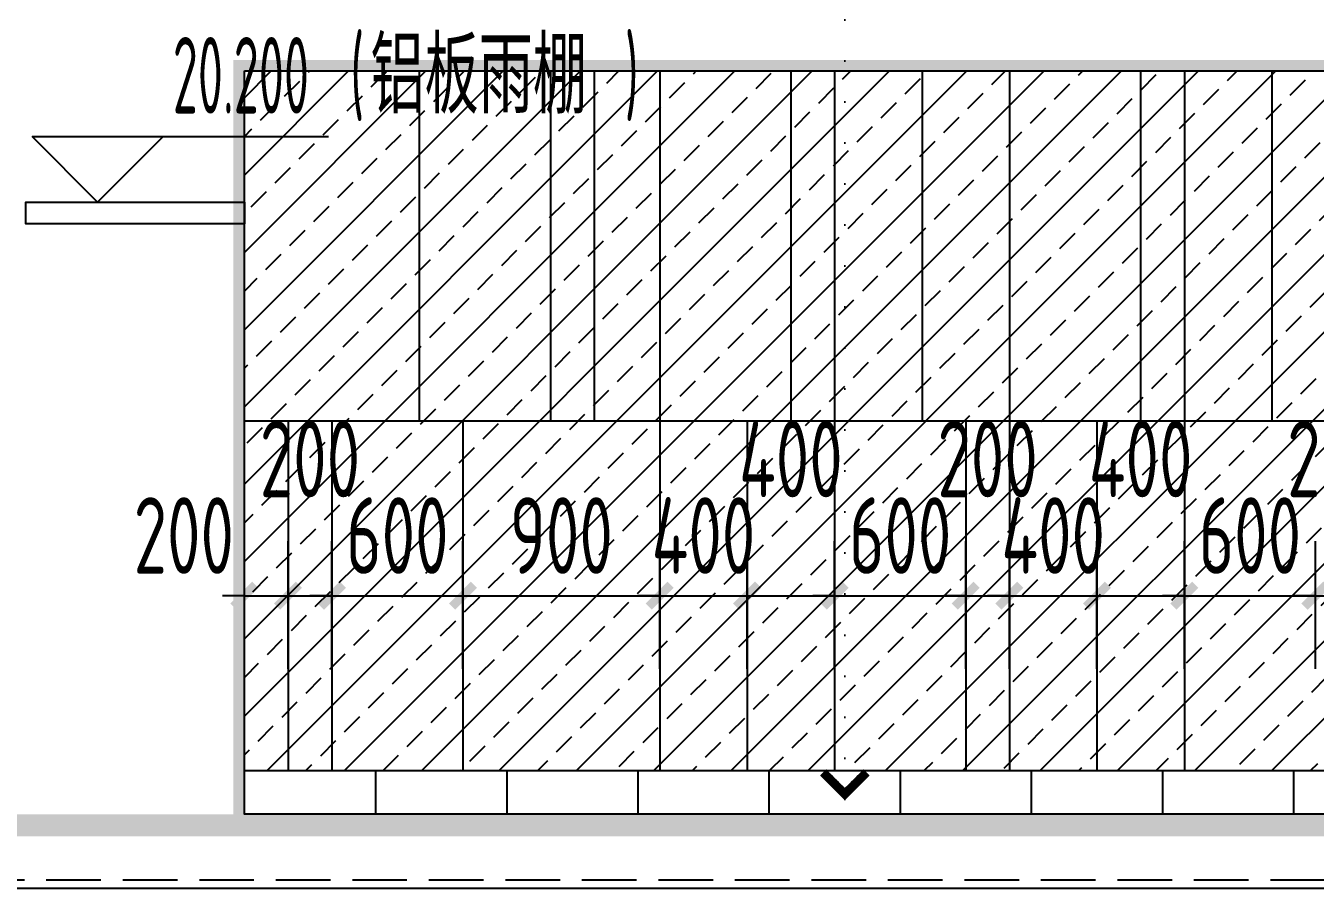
# Model space of a CAD drawing. Extents: x -863035 to 270371, y -8918 to 240488.
# Drawn here: x -243211 to -237312, y 30292 to 34236 of the extents above; entities that cross this region are included whole.
import ezdxf

# ---------------------------------------------------------------- set-up
doc = ezdxf.new("R2010")
doc.units = 0
doc.header["$LTSCALE"] = 1000
doc.header["$MEASUREMENT"] = 0
for name, pattern in [('109-34 轴网$0$L1$0$$AUDIT_BAD_LTYPE1', [0]), ('DASH', [0.35, 0.25, -0.1]), ('DOT2', [0.125, 0, -0.125])]:
    doc.linetypes.add(name, pattern=pattern)
for name, color, linetype in [('01-标注_尺寸', 124, 'Continuous'), ('01-标注_标高', 200, 'Continuous'), ('01-标注_符号', 200, 'Continuous'), ('02-TEXT_标注', 130, 'Continuous'), ('05-填充_156', 156, 'Continuous'), ('A-C_窗', 140, 'Continuous'), ('E-墙面分格', 146, 'Continuous'), ('E-立面轮廓', 241, 'Continuous')]:
    doc.layers.add(name, color=color, linetype=linetype)
doc.layers.add('04-不打印_辅助线', color=165, linetype='Continuous', plot=False)
doc.styles.add('_TCH_DIM', font='ROS1', dxfattribs={"width": 0.75, "bigfont": 'JD'})
doc.styles.add('_TCH_DIM_T3', font='ROS1', dxfattribs={"width": 0.75, "bigfont": 'JD'})
doc.styles.add('logo-3', font='', dxfattribs={"width": 0.8})
doc.styles.get('logo-3').set_extended_font_data('SimSun')
doc.dimstyles.new('_TCH_ARCH&&100', dxfattribs={"dimtxt": 350, "dimasz": 100, "dimexe": 250, "dimexo": 300, "dimgap": 100, "dimtad": 1, "dimdec": 0, "dimzin": 0, "dimdsep": 46, "dimtxsty": '_TCH_DIM_T3', "dimblk": 'ARCHTICK', "dimcen": 0.09, "dimclrt": 7, "dimazin": 2, "dimtfac": 1, "dimtdec": 0, "dimtix": 1, "dimtmove": 2, "dimatfit": 3, "dimfxl": 0, "dimtolj": 1, "dimtzin": 0, "dimarcsym": 0})
doc.dimstyles.new('副本 ISO-1', dxfattribs={"dimtxt": 2.5, "dimasz": 1.5, "dimexe": 1.25, "dimexo": 0.625, "dimtad": 1, "dimdec": 0, "dimtxsty": 'logo-3', "dimblk": 'ARCHTICK', "dimcen": 2.5, "dimdle": 1, "dimadec": 0, "dimazin": 0, "dimtfac": 1, "dimtdec": 0, "dimtix": 1, "dimtmove": 0, "dimatfit": 3, "dimldrblk": 'AR', "dimfxl": 0, "dimarcsym": 0})

# ---------------------------------------------------------------- blocks, each defined once
blk = doc.blocks.new('_ArchTick')
at = {"color": 0, "linetype": 'ByBlock', "const_width": 0.4}
blk.add_lwpolyline([(-0.5, -0.5), (0.5, 0.5)], dxfattribs=at)
blk = doc.blocks.new('*X7')
at = {"color": 0}
for p, q in [((-1012.3096, 1692.7201), (-1012.3096, 1692.7246)), ((-1012.3095, 1692.7247), (-1012.2858, 1692.7247)), ((-1012.3086, 1692.7191), (-1012.3086, 1692.7256)), ((-1012.3085, 1692.7257), (-1012.2868, 1692.7257)), ((-1012.3076, 1692.7181), (-1012.3076, 1692.7266)), ((-1012.3075, 1692.7267), (-1012.2878, 1692.7267)), ((-1012.3066, 1692.7171), (-1012.3066, 1692.7276)), ((-1012.3065, 1692.7277), (-1012.2888, 1692.7277)), ((-1012.3056, 1692.7161), (-1012.3056, 1692.7286)), ((-1012.3055, 1692.7287), (-1012.2898, 1692.7287)), ((-1012.3046, 1692.7151), (-1012.3046, 1692.7296)), ((-1012.3045, 1692.7297), (-1012.2908, 1692.7297)), ((-1012.3036, 1692.7141), (-1012.3036, 1692.7306)), ((-1012.3035, 1692.7307), (-1012.2918, 1692.7307)), ((-1012.3026, 1692.7131), (-1012.3026, 1692.7316)), ((-1012.3025, 1692.7317), (-1012.2928, 1692.7317)), ((-1012.3016, 1692.7121), (-1012.3016, 1692.7326)), ((-1012.3015, 1692.7327), (-1012.2938, 1692.7327)), ((-1012.3006, 1692.7111), (-1012.3006, 1692.7336)), ((-1012.3005, 1692.7337), (-1012.2948, 1692.7337)), ((-1012.2996, 1692.7101), (-1012.2996, 1692.7346)), ((-1012.2995, 1692.7347), (-1012.2958, 1692.7347)), ((-1012.2986, 1692.7091), (-1012.2986, 1692.7356)), ((-1012.2985, 1692.7357), (-1012.2968, 1692.7357)), ((-1012.2976, 1692.7081), (-1012.2976, 1692.7364)), ((-1012.2966, 1692.7071), (-1012.2966, 1692.7354)), ((-1012.2956, 1692.7061), (-1012.2956, 1692.7344)), ((-1012.2946, 1692.7051), (-1012.2946, 1692.7334)), ((-1012.2936, 1692.7041), (-1012.2936, 1692.7324)), ((-1012.2926, 1692.7031), (-1012.2926, 1692.7314)), ((-1012.2916, 1692.7021), (-1012.2916, 1692.7304)), ((-1012.2906, 1692.7011), (-1012.2906, 1692.7294)), ((-1012.2896, 1692.7001), (-1012.2896, 1692.7284)), ((-1012.2886, 1692.6991), (-1012.2886, 1692.7274)), ((-1012.2876, 1692.6981), (-1012.2876, 1692.7264)), ((-1012.2866, 1692.6971), (-1012.2866, 1692.7254)), ((-1012.2856, 1692.6961), (-1012.2856, 1692.7244)), ((-1012.3116, 1692.7221), (-1012.3116, 1692.7226)), ((-1012.3115, 1692.7227), (-1012.2838, 1692.7227)), ((-1012.3111, 1692.7217), (-1012.2828, 1692.7217)), ((-1012.3106, 1692.7211), (-1012.3106, 1692.7236)), ((-1012.3105, 1692.7237), (-1012.2848, 1692.7237)), ((-1012.3101, 1692.7207), (-1012.2818, 1692.7207)), ((-1012.3091, 1692.7197), (-1012.2808, 1692.7197)), ((-1012.3081, 1692.7187), (-1012.2798, 1692.7187)), ((-1012.3071, 1692.7177), (-1012.2788, 1692.7177)), ((-1012.3061, 1692.7167), (-1012.2778, 1692.7167)), ((-1012.3051, 1692.7157), (-1012.2768, 1692.7157)), ((-1012.3041, 1692.7147), (-1012.2758, 1692.7147)), ((-1012.3031, 1692.7137), (-1012.2748, 1692.7137)), ((-1012.3021, 1692.7127), (-1012.2738, 1692.7127)), ((-1012.3011, 1692.7117), (-1012.2728, 1692.7117)), ((-1012.3001, 1692.7107), (-1012.2718, 1692.7107)), ((-1012.2991, 1692.7097), (-1012.2708, 1692.7097)), ((-1012.2981, 1692.7087), (-1012.2698, 1692.7087)), ((-1012.2971, 1692.7077), (-1012.2688, 1692.7077)), ((-1012.2961, 1692.7067), (-1012.2678, 1692.7067)), ((-1012.2951, 1692.7057), (-1012.2668, 1692.7057)), ((-1012.2941, 1692.7047), (-1012.2658, 1692.7047)), ((-1012.2931, 1692.7037), (-1012.2648, 1692.7037)), ((-1012.2921, 1692.7027), (-1012.2638, 1692.7027)), ((-1012.2911, 1692.7017), (-1012.2628, 1692.7017)), ((-1012.2901, 1692.7007), (-1012.2618, 1692.7007)), ((-1012.2891, 1692.6997), (-1012.2608, 1692.6997)), ((-1012.2881, 1692.6987), (-1012.2598, 1692.6987)), ((-1012.2871, 1692.6977), (-1012.2588, 1692.6977)), ((-1012.2861, 1692.6967), (-1012.2578, 1692.6967)), ((-1012.2851, 1692.6957), (-1012.2568, 1692.6957)), ((-1012.2846, 1692.6951), (-1012.2846, 1692.7234)), ((-1012.2841, 1692.6947), (-1012.2558, 1692.6947)), ((-1012.2836, 1692.6941), (-1012.2836, 1692.7224)), ((-1012.2831, 1692.6937), (-1012.2548, 1692.6937)), ((-1012.2826, 1692.6931), (-1012.2826, 1692.7214)), ((-1012.2821, 1692.6927), (-1012.2538, 1692.6927)), ((-1012.2816, 1692.6921), (-1012.2816, 1692.7204)), ((-1012.2811, 1692.6917), (-1012.2528, 1692.6917)), ((-1012.2806, 1692.6911), (-1012.2806, 1692.7194)), ((-1012.2801, 1692.6907), (-1012.2518, 1692.6907)), ((-1012.2796, 1692.6901), (-1012.2796, 1692.7184)), ((-1012.2791, 1692.6897), (-1012.2508, 1692.6897)), ((-1012.2786, 1692.6891), (-1012.2786, 1692.7174)), ((-1012.2781, 1692.6887), (-1012.2498, 1692.6887)), ((-1012.2776, 1692.6881), (-1012.2776, 1692.7164)), ((-1012.2766, 1692.6871), (-1012.2766, 1692.7154)), ((-1012.2756, 1692.6861), (-1012.2756, 1692.7144)), ((-1012.2746, 1692.6851), (-1012.2746, 1692.7134)), ((-1012.2736, 1692.6841), (-1012.2736, 1692.7124)), ((-1012.2726, 1692.6831), (-1012.2726, 1692.7114)), ((-1012.2716, 1692.6821), (-1012.2716, 1692.7104)), ((-1012.2706, 1692.6811), (-1012.2706, 1692.7094)), ((-1012.2696, 1692.6801), (-1012.2696, 1692.7084)), ((-1012.2686, 1692.6791), (-1012.2686, 1692.7074)), ((-1012.2676, 1692.6781), (-1012.2676, 1692.7064)), ((-1012.2666, 1692.6771), (-1012.2666, 1692.7054)), ((-1012.2656, 1692.6761), (-1012.2656, 1692.7044)), ((-1012.2646, 1692.6751), (-1012.2646, 1692.7034)), ((-1012.2636, 1692.6741), (-1012.2636, 1692.7024)), ((-1012.2626, 1692.6731), (-1012.2626, 1692.7014)), ((-1012.2616, 1692.6721), (-1012.2616, 1692.7004)), ((-1012.2606, 1692.6711), (-1012.2606, 1692.6994)), ((-1012.2596, 1692.6701), (-1012.2596, 1692.6984)), ((-1012.2586, 1692.6424), (-1012.2586, 1692.6974)), ((-1012.2576, 1692.6434), (-1012.2576, 1692.6964)), ((-1012.2566, 1692.6444), (-1012.2566, 1692.6954)), ((-1012.2556, 1692.6454), (-1012.2556, 1692.6944)), ((-1012.2546, 1692.6464), (-1012.2546, 1692.6934)), ((-1012.2536, 1692.6474), (-1012.2536, 1692.6924)), ((-1012.2526, 1692.6484), (-1012.2526, 1692.6914)), ((-1012.2516, 1692.6494), (-1012.2516, 1692.6904)), ((-1012.2506, 1692.6504), (-1012.2506, 1692.6894)), ((-1012.2496, 1692.6514), (-1012.2496, 1692.6884)), ((-1012.2776, 1692.6517), (-1012.2493, 1692.6517)), ((-1012.2776, 1692.6234), (-1012.2776, 1692.6517)), ((-1012.2771, 1692.6877), (-1012.2488, 1692.6877)), ((-1012.2766, 1692.6527), (-1012.2483, 1692.6527)), ((-1012.2766, 1692.6244), (-1012.2766, 1692.6527)), ((-1012.2761, 1692.6867), (-1012.2478, 1692.6867)), ((-1012.2756, 1692.6537), (-1012.2473, 1692.6537)), ((-1012.2756, 1692.6254), (-1012.2756, 1692.6537)), ((-1012.2751, 1692.6857), (-1012.2468, 1692.6857)), ((-1012.2746, 1692.6547), (-1012.2463, 1692.6547)), ((-1012.2746, 1692.6264), (-1012.2746, 1692.6547)), ((-1012.2741, 1692.6847), (-1012.2458, 1692.6847)), ((-1012.2736, 1692.6557), (-1012.2453, 1692.6557)), ((-1012.2736, 1692.6274), (-1012.2736, 1692.6557)), ((-1012.2731, 1692.6837), (-1012.2448, 1692.6837)), ((-1012.2726, 1692.6567), (-1012.2443, 1692.6567)), ((-1012.2726, 1692.6284), (-1012.2726, 1692.6567)), ((-1012.2721, 1692.6827), (-1012.2438, 1692.6827)), ((-1012.2716, 1692.6577), (-1012.2433, 1692.6577)), ((-1012.2716, 1692.6294), (-1012.2716, 1692.6577)), ((-1012.2711, 1692.6817), (-1012.2428, 1692.6817)), ((-1012.2706, 1692.6587), (-1012.2423, 1692.6587)), ((-1012.2706, 1692.6304), (-1012.2706, 1692.6587)), ((-1012.2701, 1692.6807), (-1012.2418, 1692.6807)), ((-1012.2696, 1692.6597), (-1012.2413, 1692.6597)), ((-1012.2696, 1692.6314), (-1012.2696, 1692.6597)), ((-1012.2691, 1692.6797), (-1012.2408, 1692.6797)), ((-1012.2686, 1692.6607), (-1012.2403, 1692.6607)), ((-1012.2686, 1692.6324), (-1012.2686, 1692.6607)), ((-1012.2681, 1692.6787), (-1012.2398, 1692.6787)), ((-1012.2676, 1692.6617), (-1012.2393, 1692.6617)), ((-1012.2676, 1692.6334), (-1012.2676, 1692.6617)), ((-1012.2671, 1692.6777), (-1012.2388, 1692.6777)), ((-1012.2666, 1692.6627), (-1012.2383, 1692.6627)), ((-1012.2666, 1692.6344), (-1012.2666, 1692.6627)), ((-1012.2661, 1692.6767), (-1012.2378, 1692.6767)), ((-1012.2656, 1692.6637), (-1012.2373, 1692.6637)), ((-1012.2656, 1692.6354), (-1012.2656, 1692.6637)), ((-1012.2651, 1692.6757), (-1012.2368, 1692.6757)), ((-1012.2646, 1692.6647), (-1012.2363, 1692.6647)), ((-1012.2646, 1692.6364), (-1012.2646, 1692.6647)), ((-1012.2641, 1692.6747), (-1012.2358, 1692.6747)), ((-1012.2636, 1692.6657), (-1012.2353, 1692.6657)), ((-1012.2636, 1692.6374), (-1012.2636, 1692.6657)), ((-1012.2631, 1692.6737), (-1012.2348, 1692.6737)), ((-1012.2626, 1692.6667), (-1012.2343, 1692.6667)), ((-1012.2626, 1692.6384), (-1012.2626, 1692.6667)), ((-1012.2621, 1692.6727), (-1012.2338, 1692.6727)), ((-1012.2616, 1692.6677), (-1012.2333, 1692.6677)), ((-1012.2616, 1692.6394), (-1012.2616, 1692.6677)), ((-1012.2611, 1692.6717), (-1012.2328, 1692.6717)), ((-1012.2606, 1692.6687), (-1012.2323, 1692.6687)), ((-1012.2606, 1692.6404), (-1012.2606, 1692.6687)), ((-1012.2601, 1692.6707), (-1012.2318, 1692.6707)), ((-1012.2596, 1692.6697), (-1012.2313, 1692.6697)), ((-1012.2596, 1692.6414), (-1012.2596, 1692.6697)), ((-1012.2486, 1692.6524), (-1012.2486, 1692.6874)), ((-1012.2476, 1692.6534), (-1012.2476, 1692.6864)), ((-1012.2466, 1692.6544), (-1012.2466, 1692.6854)), ((-1012.2456, 1692.6554), (-1012.2456, 1692.6844)), ((-1012.2446, 1692.6564), (-1012.2446, 1692.6834)), ((-1012.2436, 1692.6574), (-1012.2436, 1692.6824)), ((-1012.2426, 1692.6584), (-1012.2426, 1692.6814)), ((-1012.2416, 1692.6594), (-1012.2416, 1692.6804)), ((-1012.2406, 1692.6604), (-1012.2406, 1692.6794)), ((-1012.2396, 1692.6614), (-1012.2396, 1692.6784)), ((-1012.2386, 1692.6624), (-1012.2386, 1692.6774)), ((-1012.2376, 1692.6634), (-1012.2376, 1692.6764)), ((-1012.2366, 1692.6644), (-1012.2366, 1692.6754)), ((-1012.2356, 1692.6654), (-1012.2356, 1692.6744)), ((-1012.2346, 1692.6664), (-1012.2346, 1692.6734)), ((-1012.2336, 1692.6674), (-1012.2336, 1692.6724)), ((-1012.2326, 1692.6684), (-1012.2326, 1692.6714)), ((-1012.2316, 1692.6694), (-1012.2316, 1692.6704)), ((-1012.3116, 1692.6177), (-1012.2833, 1692.6177)), ((-1012.3116, 1692.6172), (-1012.3116, 1692.6177)), ((-1012.3111, 1692.6167), (-1012.2843, 1692.6167)), ((-1012.3106, 1692.6187), (-1012.2823, 1692.6187)), ((-1012.3106, 1692.6162), (-1012.3106, 1692.6187)), ((-1012.3101, 1692.6157), (-1012.2853, 1692.6157)), ((-1012.3096, 1692.6197), (-1012.2813, 1692.6197)), ((-1012.3096, 1692.6152), (-1012.3096, 1692.6197)), ((-1012.3086, 1692.6207), (-1012.2803, 1692.6207)), ((-1012.3086, 1692.6142), (-1012.3086, 1692.6207)), ((-1012.3076, 1692.6217), (-1012.2793, 1692.6217)), ((-1012.3076, 1692.6132), (-1012.3076, 1692.6217)), ((-1012.3066, 1692.6227), (-1012.2783, 1692.6227)), ((-1012.3066, 1692.6122), (-1012.3066, 1692.6227)), ((-1012.3056, 1692.6237), (-1012.2773, 1692.6237)), ((-1012.3056, 1692.6112), (-1012.3056, 1692.6237)), ((-1012.3046, 1692.6247), (-1012.2763, 1692.6247)), ((-1012.3046, 1692.6102), (-1012.3046, 1692.6247)), ((-1012.3036, 1692.6257), (-1012.2753, 1692.6257)), ((-1012.3036, 1692.6092), (-1012.3036, 1692.6257)), ((-1012.3026, 1692.6267), (-1012.2743, 1692.6267)), ((-1012.3026, 1692.6082), (-1012.3026, 1692.6267)), ((-1012.3016, 1692.6277), (-1012.2733, 1692.6277)), ((-1012.3016, 1692.6072), (-1012.3016, 1692.6277)), ((-1012.3006, 1692.6287), (-1012.2723, 1692.6287)), ((-1012.3006, 1692.6062), (-1012.3006, 1692.6287)), ((-1012.2996, 1692.6297), (-1012.2713, 1692.6297)), ((-1012.2996, 1692.6052), (-1012.2996, 1692.6297)), ((-1012.2986, 1692.6307), (-1012.2703, 1692.6307)), ((-1012.2986, 1692.6042), (-1012.2986, 1692.6307)), ((-1012.2976, 1692.6317), (-1012.2693, 1692.6317)), ((-1012.2976, 1692.6034), (-1012.2976, 1692.6317)), ((-1012.2966, 1692.6327), (-1012.2683, 1692.6327)), ((-1012.2966, 1692.6044), (-1012.2966, 1692.6327)), ((-1012.2956, 1692.6337), (-1012.2673, 1692.6337)), ((-1012.2956, 1692.6054), (-1012.2956, 1692.6337)), ((-1012.2946, 1692.6347), (-1012.2663, 1692.6347)), ((-1012.2946, 1692.6064), (-1012.2946, 1692.6347)), ((-1012.2936, 1692.6357), (-1012.2653, 1692.6357)), ((-1012.2936, 1692.6074), (-1012.2936, 1692.6357)), ((-1012.2926, 1692.6367), (-1012.2643, 1692.6367)), ((-1012.2926, 1692.6084), (-1012.2926, 1692.6367)), ((-1012.2916, 1692.6377), (-1012.2633, 1692.6377)), ((-1012.2916, 1692.6094), (-1012.2916, 1692.6377)), ((-1012.2906, 1692.6387), (-1012.2623, 1692.6387)), ((-1012.2906, 1692.6104), (-1012.2906, 1692.6387)), ((-1012.2896, 1692.6397), (-1012.2613, 1692.6397)), ((-1012.2896, 1692.6114), (-1012.2896, 1692.6397)), ((-1012.2886, 1692.6407), (-1012.2603, 1692.6407)), ((-1012.2886, 1692.6124), (-1012.2886, 1692.6407)), ((-1012.2876, 1692.6417), (-1012.2593, 1692.6417)), ((-1012.2876, 1692.6134), (-1012.2876, 1692.6417)), ((-1012.2866, 1692.6427), (-1012.2583, 1692.6427)), ((-1012.2866, 1692.6144), (-1012.2866, 1692.6427)), ((-1012.2856, 1692.6437), (-1012.2573, 1692.6437)), ((-1012.2856, 1692.6154), (-1012.2856, 1692.6437)), ((-1012.2846, 1692.6447), (-1012.2563, 1692.6447)), ((-1012.2846, 1692.6164), (-1012.2846, 1692.6447)), ((-1012.2836, 1692.6457), (-1012.2553, 1692.6457)), ((-1012.2836, 1692.6174), (-1012.2836, 1692.6457)), ((-1012.2826, 1692.6467), (-1012.2543, 1692.6467)), ((-1012.2826, 1692.6184), (-1012.2826, 1692.6467)), ((-1012.2816, 1692.6477), (-1012.2533, 1692.6477)), ((-1012.2816, 1692.6194), (-1012.2816, 1692.6477)), ((-1012.2806, 1692.6487), (-1012.2523, 1692.6487)), ((-1012.2806, 1692.6204), (-1012.2806, 1692.6487)), ((-1012.2796, 1692.6497), (-1012.2513, 1692.6497)), ((-1012.2796, 1692.6214), (-1012.2796, 1692.6497)), ((-1012.2786, 1692.6507), (-1012.2503, 1692.6507)), ((-1012.2786, 1692.6224), (-1012.2786, 1692.6507)), ((-1012.3091, 1692.6147), (-1012.2863, 1692.6147)), ((-1012.3081, 1692.6137), (-1012.2873, 1692.6137)), ((-1012.3071, 1692.6127), (-1012.2883, 1692.6127)), ((-1012.3061, 1692.6117), (-1012.2893, 1692.6117)), ((-1012.3051, 1692.6107), (-1012.2903, 1692.6107)), ((-1012.3041, 1692.6097), (-1012.2913, 1692.6097)), ((-1012.3031, 1692.6087), (-1012.2923, 1692.6087)), ((-1012.3021, 1692.6077), (-1012.2933, 1692.6077)), ((-1012.3011, 1692.6067), (-1012.2943, 1692.6067)), ((-1012.3001, 1692.6057), (-1012.2953, 1692.6057)), ((-1012.2991, 1692.6047), (-1012.2963, 1692.6047)), ((-1012.2981, 1692.6037), (-1012.2973, 1692.6037))]:
    blk.add_line(p, q, dxfattribs=at)
blk = doc.blocks.new('A-ARROW')
blk.add_lwpolyline([(0.0808, 0.0525), (0.0666, 0.0666), (0, 0), (0.0666, -0.0666), (0.0808, -0.0525), (0.0283, 0)], close=True)
at = {"rotation": 180}
blk.add_blockref('*X7', (-1012.2311, 1692.6699), dxfattribs=at)
blk = doc.blocks.new('AR')
at = {"xscale": -21.59999999986031, "yscale": 21.59999999999127, "zscale": 21.6, "rotation": 359.9999997162888}
blk.add_blockref('A-ARROW', (0.002, -0.002), dxfattribs=at)
blk = doc.blocks.new('*D916')
at = {"layer": '01-标注_尺寸', "color": 0, "lineweight": -2, "transparency": 16777216}
for p, q in [((-242210.6, 31295.9), (-242210.6, 31879.8)), ((-242010.6, 31295.9), (-242010.6, 31879.8)), ((-242210.6, 31629.8), (-242310.6, 31629.8)), ((-242210.6, 31629.8), (-242010.6, 31629.8)), ((-242010.6, 31629.8), (-241910.6, 31629.8))]:
    blk.add_line(p, q, dxfattribs=at)
at = {"layer": 'Defpoints', "color": 0, "transparency": 16777216}
for p in [(-242010.6, 31629.8), (-242210.6, 30995.9), (-242010.6, 30995.9)]:
    blk.add_point(p, dxfattribs=at)
at = {"layer": '01-标注_尺寸', "color": 0, "lineweight": -2, "transparency": 16777216, "xscale": 100, "yscale": 100, "zscale": 100}
blk.add_blockref('_ArchTick', (-242210.6, 31629.8), dxfattribs=at)
at = {"layer": '01-标注_尺寸', "color": 0, "lineweight": -2, "transparency": 16777216, "xscale": 100, "yscale": 100, "zscale": 100, "rotation": 180}
blk.add_blockref('_ArchTick', (-242010.6, 31629.8), dxfattribs=at)
at = {"layer": '01-标注_尺寸', "color": 7, "transparency": 16777216, "insert": (-242487.8, 31904.8), "char_height": 350, "attachment_point": 5, "style": '_TCH_DIM_T3'}
blk.add_mtext('\\A1;200', dxfattribs=at)
blk = doc.blocks.new('*D917')
at = {"layer": '01-标注_尺寸', "color": 0, "lineweight": -2, "transparency": 16777216}
for p, q in [((-242010.6, 31295.9), (-242010.6, 31879.8)), ((-241810.6, 31295.9), (-241810.6, 31879.8)), ((-242010.6, 31629.8), (-241810.6, 31629.8))]:
    blk.add_line(p, q, dxfattribs=at)
at = {"layer": 'Defpoints', "color": 0, "transparency": 16777216}
for p in [(-241810.6, 31629.8), (-242010.6, 30995.9), (-241810.6, 30995.9)]:
    blk.add_point(p, dxfattribs=at)
at = {"layer": '01-标注_尺寸', "color": 0, "lineweight": -2, "transparency": 16777216, "xscale": 100, "yscale": 100, "zscale": 100, "rotation": 180}
blk.add_blockref('_ArchTick', (-242010.6, 31629.8), dxfattribs=at)
at = {"layer": '01-标注_尺寸', "color": 0, "lineweight": -2, "transparency": 16777216, "xscale": 100, "yscale": 100, "zscale": 100}
blk.add_blockref('_ArchTick', (-241810.6, 31629.8), dxfattribs=at)
at = {"layer": '01-标注_尺寸', "color": 7, "transparency": 16777216, "insert": (-241910.6, 32254.8), "char_height": 350, "attachment_point": 5, "style": '_TCH_DIM_T3'}
blk.add_mtext('\\A1;200', dxfattribs=at)
blk = doc.blocks.new('*D918')
at = {"layer": '01-标注_尺寸', "color": 0, "lineweight": -2, "transparency": 16777216}
for p, q in [((-241810.6, 31295.9), (-241810.6, 31879.8)), ((-241210.6, 31295.9), (-241210.6, 31879.8)), ((-241810.6, 31629.8), (-241910.6, 31629.8)), ((-241810.6, 31629.8), (-241210.6, 31629.8)), ((-241210.6, 31629.8), (-241110.6, 31629.8))]:
    blk.add_line(p, q, dxfattribs=at)
at = {"layer": 'Defpoints', "color": 0, "transparency": 16777216}
for p in [(-241210.6, 31629.8), (-241810.6, 30995.9), (-241210.6, 30995.9)]:
    blk.add_point(p, dxfattribs=at)
at = {"layer": '01-标注_尺寸', "color": 0, "lineweight": -2, "transparency": 16777216, "xscale": 100, "yscale": 100, "zscale": 100}
blk.add_blockref('_ArchTick', (-241810.6, 31629.8), dxfattribs=at)
at = {"layer": '01-标注_尺寸', "color": 0, "lineweight": -2, "transparency": 16777216, "xscale": 100, "yscale": 100, "zscale": 100, "rotation": 180}
blk.add_blockref('_ArchTick', (-241210.6, 31629.8), dxfattribs=at)
at = {"layer": '01-标注_尺寸', "color": 7, "transparency": 16777216, "insert": (-241510.6, 31904.8), "char_height": 350, "attachment_point": 5, "style": '_TCH_DIM_T3'}
blk.add_mtext('\\A1;600', dxfattribs=at)
blk = doc.blocks.new('*D919')
at = {"layer": '01-标注_尺寸', "color": 0, "lineweight": -2, "transparency": 16777216}
for p, q in [((-241210.6, 31295.9), (-241210.6, 31879.8)), ((-240310.6, 31295.9), (-240310.6, 31879.8)), ((-241210.6, 31629.8), (-240310.6, 31629.8))]:
    blk.add_line(p, q, dxfattribs=at)
at = {"layer": 'Defpoints', "color": 0, "transparency": 16777216}
for p in [(-240310.6, 31629.8), (-241210.6, 30995.9), (-240310.6, 30995.9)]:
    blk.add_point(p, dxfattribs=at)
at = {"layer": '01-标注_尺寸', "color": 0, "lineweight": -2, "transparency": 16777216, "xscale": 100, "yscale": 100, "zscale": 100, "rotation": 180}
blk.add_blockref('_ArchTick', (-241210.6, 31629.8), dxfattribs=at)
at = {"layer": '01-标注_尺寸', "color": 0, "lineweight": -2, "transparency": 16777216, "xscale": 100, "yscale": 100, "zscale": 100}
blk.add_blockref('_ArchTick', (-240310.6, 31629.8), dxfattribs=at)
at = {"layer": '01-标注_尺寸', "color": 7, "transparency": 16777216, "insert": (-240760.6, 31904.8), "char_height": 350, "attachment_point": 5, "style": '_TCH_DIM_T3'}
blk.add_mtext('\\A1;900', dxfattribs=at)
blk = doc.blocks.new('*D920')
at = {"layer": '01-标注_尺寸', "color": 0, "lineweight": -2, "transparency": 16777216}
for p, q in [((-240310.6, 31295.9), (-240310.6, 31879.8)), ((-239910.6, 31295.9), (-239910.6, 31879.8)), ((-240310.6, 31629.8), (-240410.6, 31629.8)), ((-240310.6, 31629.8), (-239910.6, 31629.8)), ((-239910.6, 31629.8), (-239810.6, 31629.8))]:
    blk.add_line(p, q, dxfattribs=at)
at = {"layer": 'Defpoints', "color": 0, "transparency": 16777216}
for p in [(-239910.6, 31629.8), (-240310.6, 30995.9), (-239910.6, 30995.9)]:
    blk.add_point(p, dxfattribs=at)
at = {"layer": '01-标注_尺寸', "color": 0, "lineweight": -2, "transparency": 16777216, "xscale": 100, "yscale": 100, "zscale": 100}
blk.add_blockref('_ArchTick', (-240310.6, 31629.8), dxfattribs=at)
at = {"layer": '01-标注_尺寸', "color": 0, "lineweight": -2, "transparency": 16777216, "xscale": 100, "yscale": 100, "zscale": 100, "rotation": 180}
blk.add_blockref('_ArchTick', (-239910.6, 31629.8), dxfattribs=at)
at = {"layer": '01-标注_尺寸', "color": 7, "transparency": 16777216, "insert": (-240110.6, 31904.8), "char_height": 350, "attachment_point": 5, "style": '_TCH_DIM_T3'}
blk.add_mtext('\\A1;400', dxfattribs=at)
blk = doc.blocks.new('*D921')
at = {"layer": '01-标注_尺寸', "color": 0, "lineweight": -2, "transparency": 16777216}
for p, q in [((-239910.6, 31295.9), (-239910.6, 31879.8)), ((-239510.6, 31295.9), (-239510.6, 31879.8)), ((-239910.6, 31629.8), (-239510.6, 31629.8))]:
    blk.add_line(p, q, dxfattribs=at)
at = {"layer": 'Defpoints', "color": 0, "transparency": 16777216}
for p in [(-239510.6, 31629.8), (-239910.6, 30995.9), (-239510.6, 30995.9)]:
    blk.add_point(p, dxfattribs=at)
at = {"layer": '01-标注_尺寸', "color": 0, "lineweight": -2, "transparency": 16777216, "xscale": 100, "yscale": 100, "zscale": 100, "rotation": 180}
blk.add_blockref('_ArchTick', (-239910.6, 31629.8), dxfattribs=at)
at = {"layer": '01-标注_尺寸', "color": 0, "lineweight": -2, "transparency": 16777216, "xscale": 100, "yscale": 100, "zscale": 100}
blk.add_blockref('_ArchTick', (-239510.6, 31629.8), dxfattribs=at)
at = {"layer": '01-标注_尺寸', "color": 7, "transparency": 16777216, "insert": (-239710.6, 32254.8), "char_height": 350, "attachment_point": 5, "style": '_TCH_DIM_T3'}
blk.add_mtext('\\A1;400', dxfattribs=at)
blk = doc.blocks.new('*D922')
at = {"layer": '01-标注_尺寸', "color": 0, "lineweight": -2, "transparency": 16777216}
for p, q in [((-239510.6, 31295.9), (-239510.6, 31879.8)), ((-238910.6, 31295.9), (-238910.6, 31879.8)), ((-239510.6, 31629.8), (-239610.6, 31629.8)), ((-239510.6, 31629.8), (-238910.6, 31629.8)), ((-238910.6, 31629.8), (-238810.6, 31629.8))]:
    blk.add_line(p, q, dxfattribs=at)
at = {"layer": 'Defpoints', "color": 0, "transparency": 16777216}
for p in [(-238910.6, 31629.8), (-239510.6, 30995.9), (-238910.6, 30995.9)]:
    blk.add_point(p, dxfattribs=at)
at = {"layer": '01-标注_尺寸', "color": 0, "lineweight": -2, "transparency": 16777216, "xscale": 100, "yscale": 100, "zscale": 100}
blk.add_blockref('_ArchTick', (-239510.6, 31629.8), dxfattribs=at)
at = {"layer": '01-标注_尺寸', "color": 0, "lineweight": -2, "transparency": 16777216, "xscale": 100, "yscale": 100, "zscale": 100, "rotation": 180}
blk.add_blockref('_ArchTick', (-238910.6, 31629.8), dxfattribs=at)
at = {"layer": '01-标注_尺寸', "color": 7, "transparency": 16777216, "insert": (-239210.6, 31904.8), "char_height": 350, "attachment_point": 5, "style": '_TCH_DIM_T3'}
blk.add_mtext('\\A1;600', dxfattribs=at)
blk = doc.blocks.new('*D923')
at = {"layer": '01-标注_尺寸', "color": 0, "lineweight": -2, "transparency": 16777216}
for p, q in [((-238910.6, 31295.9), (-238910.6, 31879.8)), ((-238710.6, 31295.9), (-238710.6, 31879.8)), ((-238910.6, 31629.8), (-239010.6, 31629.8)), ((-238910.6, 31629.8), (-238710.6, 31629.8)), ((-238710.6, 31629.8), (-238610.6, 31629.8))]:
    blk.add_line(p, q, dxfattribs=at)
at = {"layer": 'Defpoints', "color": 0, "transparency": 16777216}
for p in [(-238710.6, 31629.8), (-238910.6, 30995.9), (-238710.6, 30995.9)]:
    blk.add_point(p, dxfattribs=at)
at = {"layer": '01-标注_尺寸', "color": 0, "lineweight": -2, "transparency": 16777216, "xscale": 100, "yscale": 100, "zscale": 100}
blk.add_blockref('_ArchTick', (-238910.6, 31629.8), dxfattribs=at)
at = {"layer": '01-标注_尺寸', "color": 0, "lineweight": -2, "transparency": 16777216, "xscale": 100, "yscale": 100, "zscale": 100, "rotation": 180}
blk.add_blockref('_ArchTick', (-238710.6, 31629.8), dxfattribs=at)
at = {"layer": '01-标注_尺寸', "color": 7, "transparency": 16777216, "insert": (-238810.6, 32254.8), "char_height": 350, "attachment_point": 5, "style": '_TCH_DIM_T3'}
blk.add_mtext('\\A1;200', dxfattribs=at)
blk = doc.blocks.new('*D924')
at = {"layer": '01-标注_尺寸', "color": 0, "lineweight": -2, "transparency": 16777216}
for p, q in [((-238710.6, 31295.9), (-238710.6, 31879.8)), ((-238310.6, 31295.9), (-238310.6, 31879.8)), ((-238710.6, 31629.8), (-238810.6, 31629.8)), ((-238710.6, 31629.8), (-238310.6, 31629.8)), ((-238310.6, 31629.8), (-238210.6, 31629.8))]:
    blk.add_line(p, q, dxfattribs=at)
at = {"layer": 'Defpoints', "color": 0, "transparency": 16777216}
for p in [(-238310.6, 31629.8), (-238710.6, 30995.9), (-238310.6, 30995.9)]:
    blk.add_point(p, dxfattribs=at)
at = {"layer": '01-标注_尺寸', "color": 0, "lineweight": -2, "transparency": 16777216, "xscale": 100, "yscale": 100, "zscale": 100}
blk.add_blockref('_ArchTick', (-238710.6, 31629.8), dxfattribs=at)
at = {"layer": '01-标注_尺寸', "color": 0, "lineweight": -2, "transparency": 16777216, "xscale": 100, "yscale": 100, "zscale": 100, "rotation": 180}
blk.add_blockref('_ArchTick', (-238310.6, 31629.8), dxfattribs=at)
at = {"layer": '01-标注_尺寸', "color": 7, "transparency": 16777216, "insert": (-238510.6, 31904.8), "char_height": 350, "attachment_point": 5, "style": '_TCH_DIM_T3'}
blk.add_mtext('\\A1;400', dxfattribs=at)
blk = doc.blocks.new('*D925')
at = {"layer": '01-标注_尺寸', "color": 0, "lineweight": -2, "transparency": 16777216}
for p, q in [((-238310.6, 31295.9), (-238310.6, 31879.8)), ((-237910.6, 31295.9), (-237910.6, 31879.8)), ((-238310.6, 31629.8), (-237910.6, 31629.8))]:
    blk.add_line(p, q, dxfattribs=at)
at = {"layer": 'Defpoints', "color": 0, "transparency": 16777216}
for p in [(-237910.6, 31629.8), (-238310.6, 30995.9), (-237910.6, 30995.9)]:
    blk.add_point(p, dxfattribs=at)
at = {"layer": '01-标注_尺寸', "color": 0, "lineweight": -2, "transparency": 16777216, "xscale": 100, "yscale": 100, "zscale": 100, "rotation": 180}
blk.add_blockref('_ArchTick', (-238310.6, 31629.8), dxfattribs=at)
at = {"layer": '01-标注_尺寸', "color": 0, "lineweight": -2, "transparency": 16777216, "xscale": 100, "yscale": 100, "zscale": 100}
blk.add_blockref('_ArchTick', (-237910.6, 31629.8), dxfattribs=at)
at = {"layer": '01-标注_尺寸', "color": 7, "transparency": 16777216, "insert": (-238110.6, 32254.8), "char_height": 350, "attachment_point": 5, "style": '_TCH_DIM_T3'}
blk.add_mtext('\\A1;400', dxfattribs=at)
blk = doc.blocks.new('*D926')
at = {"layer": '01-标注_尺寸', "color": 0, "lineweight": -2, "transparency": 16777216}
for p, q in [((-237910.6, 31295.9), (-237910.6, 31879.8)), ((-237310.6, 31295.9), (-237310.6, 31879.8)), ((-237910.6, 31629.8), (-238010.6, 31629.8)), ((-237910.6, 31629.8), (-237310.6, 31629.8)), ((-237310.6, 31629.8), (-237210.6, 31629.8))]:
    blk.add_line(p, q, dxfattribs=at)
at = {"layer": 'Defpoints', "color": 0, "transparency": 16777216}
for p in [(-237310.6, 31629.8), (-237910.6, 30995.9), (-237310.6, 30995.9)]:
    blk.add_point(p, dxfattribs=at)
at = {"layer": '01-标注_尺寸', "color": 0, "lineweight": -2, "transparency": 16777216, "xscale": 100, "yscale": 100, "zscale": 100}
blk.add_blockref('_ArchTick', (-237910.6, 31629.8), dxfattribs=at)
at = {"layer": '01-标注_尺寸', "color": 0, "lineweight": -2, "transparency": 16777216, "xscale": 100, "yscale": 100, "zscale": 100, "rotation": 180}
blk.add_blockref('_ArchTick', (-237310.6, 31629.8), dxfattribs=at)
at = {"layer": '01-标注_尺寸', "color": 7, "transparency": 16777216, "insert": (-237610.6, 31904.8), "char_height": 350, "attachment_point": 5, "style": '_TCH_DIM_T3'}
blk.add_mtext('\\A1;600', dxfattribs=at)
blk = doc.blocks.new('*D927')
at = {"layer": '01-标注_尺寸', "color": 0, "lineweight": -2, "transparency": 16777216}
for p, q in [((-237310.6, 31295.9), (-237310.6, 31879.8)), ((-237110.6, 31295.9), (-237110.6, 31879.8)), ((-237310.6, 31629.8), (-237410.6, 31629.8)), ((-237310.6, 31629.8), (-237110.6, 31629.8)), ((-237110.6, 31629.8), (-237010.6, 31629.8))]:
    blk.add_line(p, q, dxfattribs=at)
at = {"layer": 'Defpoints', "color": 0, "transparency": 16777216}
for p in [(-237110.6, 31629.8), (-237310.6, 30995.9), (-237110.6, 30995.9)]:
    blk.add_point(p, dxfattribs=at)
at = {"layer": '01-标注_尺寸', "color": 0, "lineweight": -2, "transparency": 16777216, "xscale": 100, "yscale": 100, "zscale": 100}
blk.add_blockref('_ArchTick', (-237310.6, 31629.8), dxfattribs=at)
at = {"layer": '01-标注_尺寸', "color": 0, "lineweight": -2, "transparency": 16777216, "xscale": 100, "yscale": 100, "zscale": 100, "rotation": 180}
blk.add_blockref('_ArchTick', (-237110.6, 31629.8), dxfattribs=at)
at = {"layer": '01-标注_尺寸', "color": 7, "transparency": 16777216, "insert": (-237210.6, 32254.8), "char_height": 350, "attachment_point": 5, "style": '_TCH_DIM_T3'}
blk.add_mtext('\\A1;200', dxfattribs=at)

msp = doc.modelspace()

# ---------------------------------------------------------------- hatches: boundary and pattern name
at = {"layer": '05-填充_156'}
h = msp.add_hatch(dxfattribs=at)
h.set_pattern_fill('天然石材', color=256, scale=50)
h.set_pattern_definition([(45, (-216819.13, -217180.43), (-176.77677, 176.77677), []), (45, (-216732.2, -217270.19), (-176.77677, 176.77677), [98.68425, -56.391])])
h.paths.add_polyline_path([(-234760.6, 34029.8), (-242210.6, 34029.8), (-242210.6, 30829.8), (-234760.6, 30829.8)])

# ---------------------------------------------------------------- linework, layer by layer
at = {"layer": '01-标注_标高'}
for p, q in [((-242882.1, 33429.8), (-243182.1, 33729.8)), ((-243182.1, 33729.8), (-241825.6, 33729.8)), ((-242882.1, 33429.8), (-242582.1, 33729.8))]:
    msp.add_line(p, q, dxfattribs=at)
at = {"layer": '04-不打印_辅助线'}
msp.add_lwpolyline([(-230015.6, 82074.5), (-255645.6, 82074.5), (-255645.6, 30291.9), (-230015.6, 30291.9)], close=True, dxfattribs=at)
at = {"layer": 'A-C_窗', "linetype": '109-34 轴网$0$L1$0$$AUDIT_BAD_LTYPE1'}
msp.add_line((-242210.6, 30829.8), (-234760.6, 30829.8), dxfattribs=at)
at = {"layer": 'A-C_窗', "linetype": 'DASH'}
msp.add_line((-253266.7, 30329.8), (-234541.6, 30329.8), dxfattribs=at)
at = {"layer": 'A-C_窗'}
msp.add_lwpolyline([(-242210.6, 34029.8), (-234760.6, 34029.8), (-234760.6, 30629.8), (-242210.6, 30629.8)], close=True, dxfattribs=at)
at = {"layer": 'A-C_窗', "linetype": '109-34 轴网$0$L1$0$$AUDIT_BAD_LTYPE1'}
msp.add_lwpolyline([(-242210.6, 33429.8), (-242210.6, 33329.8), (-243210.6, 33329.8), (-243210.6, 33429.8)], close=True, dxfattribs=at)
at = {"layer": 'E-墙面分格'}
for p, q in [((-241410.6, 34029.8), (-241410.6, 32429.8)), ((-240810.6, 34029.8), (-240810.6, 32429.8)), ((-240610.6, 34029.8), (-240610.6, 32429.8)), ((-240310.6, 34029.8), (-240310.6, 30829.8)), ((-239710.6, 34029.8), (-239710.6, 32429.8)), ((-239510.6, 34029.8), (-239510.6, 32429.8)), ((-239110.6, 34029.8), (-239110.6, 32429.8)), ((-238710.6, 34029.8), (-238710.6, 32429.8)), ((-238110.6, 34029.8), (-238110.6, 32429.8)), ((-237910.6, 34029.8), (-237910.6, 32429.8)), ((-237510.6, 34029.8), (-237510.6, 32429.8)), ((-242010.6, 32429.8), (-242010.6, 30829.8)), ((-241810.6, 32429.8), (-241810.6, 30829.8)), ((-241210.6, 32429.8), (-241210.6, 30829.8)), ((-239910.6, 32429.8), (-239910.6, 30829.8)), ((-239510.6, 32429.8), (-239510.6, 30829.8)), ((-238910.6, 32429.8), (-238910.6, 30829.8)), ((-238710.6, 32429.8), (-238710.6, 30829.8)), ((-238710.6, 32429.8), (-238710.6, 30829.8)), ((-238310.6, 32429.8), (-238310.6, 30829.8)), ((-237910.6, 32429.8), (-237910.6, 30829.8)), ((-241610.6, 30829.8), (-241610.6, 30629.8)), ((-241010.6, 30829.8), (-241010.6, 30629.8)), ((-240410.6, 30829.8), (-240410.6, 30629.8)), ((-239810.8, 30829.8), (-239810.8, 30629.8)), ((-239210.8, 30829.8), (-239210.8, 30629.8)), ((-238610.8, 30829.8), (-238610.8, 30629.8)), ((-238010.8, 30829.8), (-238010.8, 30629.8)), ((-237410.8, 30829.8), (-237410.8, 30629.8))]:
    msp.add_line(p, q, dxfattribs=at)
msp.add_lwpolyline([(-242210.6, 32429.8), (-234760.6, 32429.8)], dxfattribs=at)
at = {"layer": 'E-立面轮廓'}
for points, const_width in [([(-234735.6, 30604.8), (-234735.6, 34054.8), (-242235.6, 34054.8), (-242235.6, 30604.8)], 50), ([(-253266.7, 30579.8), (-234541.6, 30579.8)], 100)]:
    msp.add_lwpolyline(points, dxfattribs=dict(at, const_width=const_width))

# ---------------------------------------------------------------- texts
at = {"layer": '02-TEXT_标注', "style": '_TCH_DIM'}
for s, height, width, p in [('(', 350, 0.5625, (-241725.6, 33834.8)), ('铝板雨棚', 347.29, 0.75, (-241633.7, 33834.8)), (')', 350, 0.5625, (-240469.7, 33834.8)), ('20.200', 350, 0.5625, (-242538.1, 33834.8))]:
    msp.add_text(s, height=height, dxfattribs=dict(at, width=width)).set_placement(p)

# ---------------------------------------------------------------- dimensions: what is measured, and where the dimension line sits
at = {"layer": '01-标注_尺寸'}
for base, p1, p2, picture, middle in [((-241810.6, 31629.8), (-242010.6, 30995.9), (-241810.6, 30995.9), '*D917', (-241910.6, 32254.8)), ((-239510.6, 31629.8), (-239910.6, 30995.9), (-239510.6, 30995.9), '*D921', (-239710.6, 32254.8)), ((-238710.6, 31629.8), (-238910.6, 30995.9), (-238710.6, 30995.9), '*D923', (-238810.6, 32254.8)), ((-237910.6, 31629.8), (-238310.6, 30995.9), (-237910.6, 30995.9), '*D925', (-238110.6, 32254.8)), ((-237110.6, 31629.8), (-237310.6, 30995.9), (-237110.6, 30995.9), '*D927', (-237210.6, 32254.8)), ((-242010.6, 31629.8), (-242210.6, 30995.9), (-242010.6, 30995.9), '*D916', (-242487.8, 31904.8))]:
    dim = msp.add_linear_dim(base=base, p1=p1, p2=p2, angle=0, dimstyle='_TCH_ARCH&&100', dxfattribs=at)
    dim.commit()
    dim.dimension.update_dxf_attribs({"geometry": picture, "text_midpoint": middle, "dimtype": 161})
for p1, p2, picture, middle in [((-241810.6, 30995.9), (-241210.6, 30995.9), '*D918', (-241510.6, 31904.8)), ((-241210.6, 30995.9), (-240310.6, 30995.9), '*D919', (-240760.6, 31904.8)), ((-240310.6, 30995.9), (-239910.6, 30995.9), '*D920', (-240110.6, 31904.8)), ((-239510.6, 30995.9), (-238910.6, 30995.9), '*D922', (-239210.6, 31904.8)), ((-238710.6, 30995.9), (-238310.6, 30995.9), '*D924', (-238510.6, 31904.8)), ((-237910.6, 30995.9), (-237310.6, 30995.9), '*D926', (-237610.6, 31904.8))]:
    dim = msp.add_aligned_dim(p1=p1, p2=p2, distance=633.9, dimstyle='_TCH_ARCH&&100', dxfattribs=at)
    dim.commit()
    dim.dimension.update_dxf_attribs({"geometry": picture, "text_midpoint": middle})

# ---------------------------------------------------------------- leaders
at = {"layer": '01-标注_符号', "color": 51, "linetype": 'DOT2', "ltscale": 1.5}
msp.add_leader([(-239463.6, 30699.5), (-239463.6, 36964.3)], dimstyle='副本 ISO-1', override={"dimasz": 75, "dimtad": 0}, dxfattribs=at)

doc.saveas('drawing.dxf')
